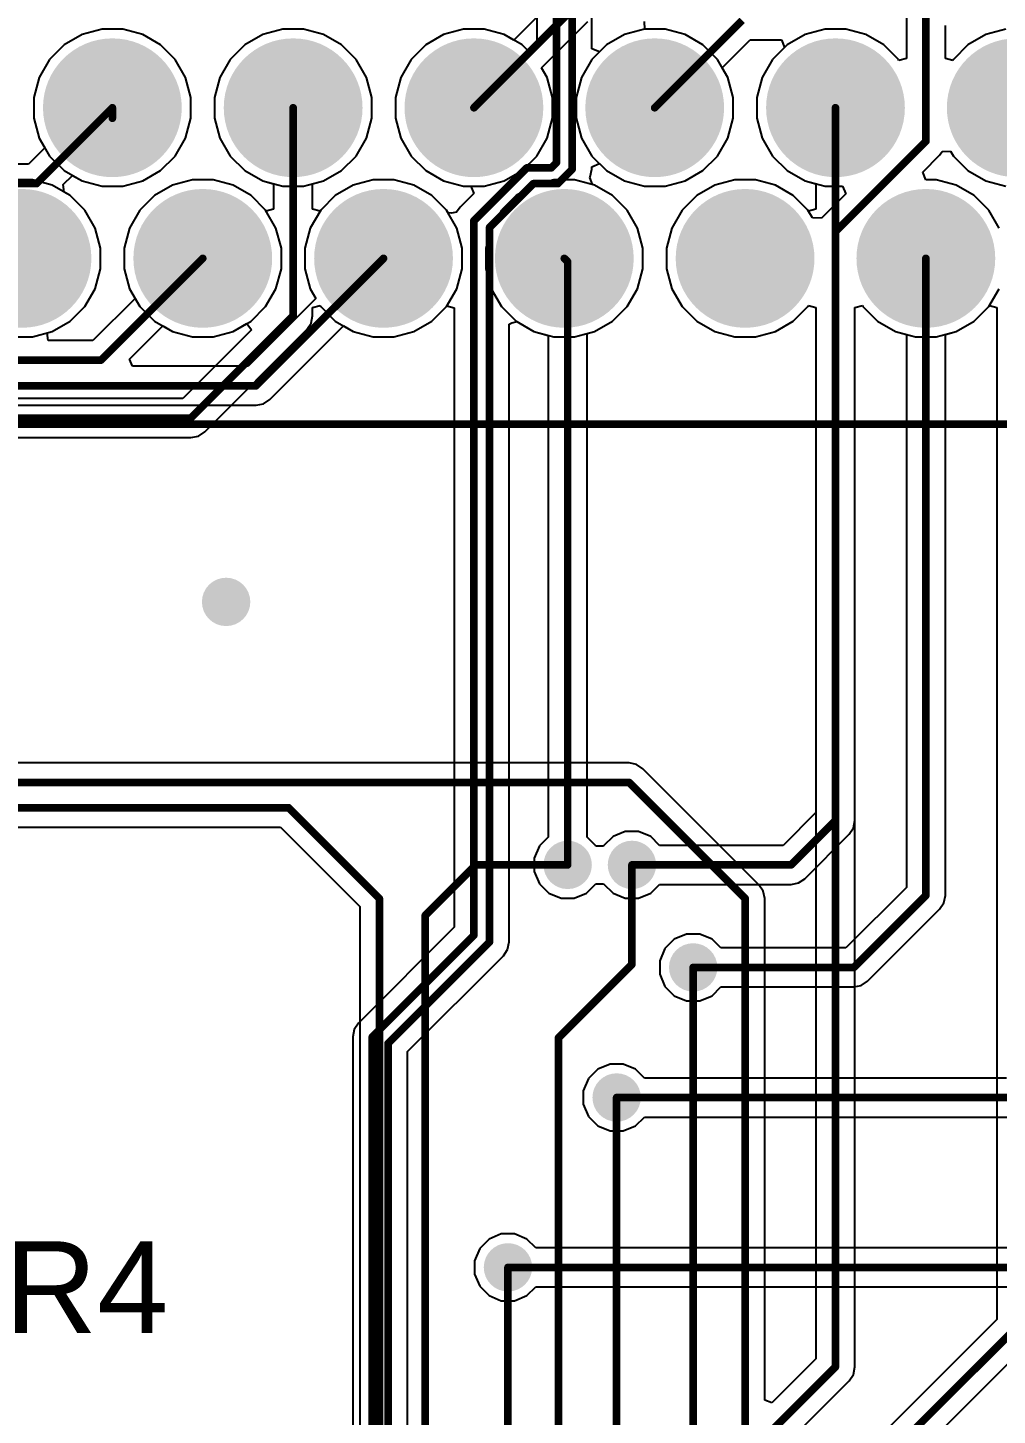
# Model space of a CAD drawing. Header units: millimetres. Extents: x -0.36 to 5.33, y -0.63 to 3.45.
# Drawn here: x 3.903 to 4.537, y 1.965 to 2.871 of the extents above; entities that cross this region are included whole.
import ezdxf

# ---------------------------------------------------------------- set-up
doc = ezdxf.new("R2010")
doc.units = ezdxf.units.MM
doc.header["$MEASUREMENT"] = 0
for name, color, linetype in [('BottomLayer', 5, 'Continuous'), ('BottomSolder', 6, 'Continuous'), ('MultiLayer', 9, 'Continuous'), ('PadHoleLayer', 156, 'Continuous'), ('TopLayer', 1, 'Continuous'), ('TopOverlay', 2, 'Continuous'), ('TopSolder', 216, 'Continuous'), ('ViaHoleLayer', 16, 'Continuous')]:
    doc.layers.add(name, color=color, linetype=linetype)
doc.styles.add('Arial', font='', dxfattribs={"height": 0.2})
doc.styles.get('Arial').set_extended_font_data('Arial')

# ---------------------------------------------------------------- blocks, each defined once
blk = doc.blocks.new('6437288_2_5')
at = {"layer": 'BottomLayer'}
h = blk.add_hatch(color=5, dxfattribs=at)
edge = h.paths.add_edge_path()
edge.add_arc((-0.23622, 0.28543), 0.04134, 0, 360)
h = blk.add_hatch(color=5, dxfattribs=at)
edge = h.paths.add_edge_path()
edge.add_arc((-0.11811, 0.28543), 0.04134, 0, 360)
h = blk.add_hatch(color=5, dxfattribs=at)
edge = h.paths.add_edge_path()
edge.add_arc((0, 0.28543), 0.04134, 0, 360)
h = blk.add_hatch(color=5, dxfattribs=at)
edge = h.paths.add_edge_path()
edge.add_arc((0.11811, 0.28543), 0.04134, 0, 360)
h = blk.add_hatch(color=5, dxfattribs=at)
edge = h.paths.add_edge_path()
edge.add_arc((0.23622, 0.28543), 0.04134, 0, 360)
h = blk.add_hatch(color=5, dxfattribs=at)
edge = h.paths.add_edge_path()
edge.add_arc((0.35433, 0.28543), 0.04134, 0, 360)
h = blk.add_hatch(color=5, dxfattribs=at)
edge = h.paths.add_edge_path()
edge.add_arc((-0.29528, 0.18701), 0.04134, 0, 360)
h = blk.add_hatch(color=5, dxfattribs=at)
edge = h.paths.add_edge_path()
edge.add_arc((-0.17717, 0.18701), 0.04134, 0, 360)
h = blk.add_hatch(color=5, dxfattribs=at)
edge = h.paths.add_edge_path()
edge.add_arc((-0.05906, 0.18701), 0.04134, 0, 360)
h = blk.add_hatch(color=5, dxfattribs=at)
edge = h.paths.add_edge_path()
edge.add_arc((0.05906, 0.18701), 0.04134, 0, 360)
h = blk.add_hatch(color=5, dxfattribs=at)
edge = h.paths.add_edge_path()
edge.add_arc((0.17717, 0.18701), 0.04134, 0, 360)
h = blk.add_hatch(color=5, dxfattribs=at)
edge = h.paths.add_edge_path()
edge.add_arc((0.29528, 0.18701), 0.04134, 0, 360)
at = {"layer": 'BottomSolder'}
h = blk.add_hatch(color=6, dxfattribs=at)
edge = h.paths.add_edge_path()
edge.add_arc((-0.23622, 0.28543), 0.04534, 0, 360)
h = blk.add_hatch(color=6, dxfattribs=at)
edge = h.paths.add_edge_path()
edge.add_arc((-0.11811, 0.28543), 0.04534, 0, 360)
h = blk.add_hatch(color=6, dxfattribs=at)
edge = h.paths.add_edge_path()
edge.add_arc((0, 0.28543), 0.04534, 0, 360)
h = blk.add_hatch(color=6, dxfattribs=at)
edge = h.paths.add_edge_path()
edge.add_arc((0.11811, 0.28543), 0.04534, 0, 360)
h = blk.add_hatch(color=6, dxfattribs=at)
edge = h.paths.add_edge_path()
edge.add_arc((0.23622, 0.28543), 0.04534, 0, 360)
h = blk.add_hatch(color=6, dxfattribs=at)
edge = h.paths.add_edge_path()
edge.add_arc((0.35433, 0.28543), 0.04534, 0, 360)
h = blk.add_hatch(color=6, dxfattribs=at)
edge = h.paths.add_edge_path()
edge.add_arc((-0.29528, 0.18701), 0.04534, 0, 360)
h = blk.add_hatch(color=6, dxfattribs=at)
edge = h.paths.add_edge_path()
edge.add_arc((-0.17717, 0.18701), 0.04534, 0, 360)
h = blk.add_hatch(color=6, dxfattribs=at)
edge = h.paths.add_edge_path()
edge.add_arc((-0.05906, 0.18701), 0.04534, 0, 360)
h = blk.add_hatch(color=6, dxfattribs=at)
edge = h.paths.add_edge_path()
edge.add_arc((0.05906, 0.18701), 0.04534, 0, 360)
h = blk.add_hatch(color=6, dxfattribs=at)
edge = h.paths.add_edge_path()
edge.add_arc((0.17717, 0.18701), 0.04534, 0, 360)
h = blk.add_hatch(color=6, dxfattribs=at)
edge = h.paths.add_edge_path()
edge.add_arc((0.29528, 0.18701), 0.04534, 0, 360)
at = {"layer": 'MultiLayer'}
h = blk.add_hatch(color=9, dxfattribs=at)
edge = h.paths.add_edge_path()
edge.add_arc((-0.23622, 0.28543), 0.04134, 0, 360)
h = blk.add_hatch(color=9, dxfattribs=at)
edge = h.paths.add_edge_path()
edge.add_arc((-0.11811, 0.28543), 0.04134, 0, 360)
h = blk.add_hatch(color=9, dxfattribs=at)
edge = h.paths.add_edge_path()
edge.add_arc((0, 0.28543), 0.04134, 0, 360)
h = blk.add_hatch(color=9, dxfattribs=at)
edge = h.paths.add_edge_path()
edge.add_arc((0.11811, 0.28543), 0.04134, 0, 360)
h = blk.add_hatch(color=9, dxfattribs=at)
edge = h.paths.add_edge_path()
edge.add_arc((0.23622, 0.28543), 0.04134, 0, 360)
h = blk.add_hatch(color=9, dxfattribs=at)
edge = h.paths.add_edge_path()
edge.add_arc((0.35433, 0.28543), 0.04134, 0, 360)
h = blk.add_hatch(color=9, dxfattribs=at)
edge = h.paths.add_edge_path()
edge.add_arc((-0.29528, 0.18701), 0.04134, 0, 360)
h = blk.add_hatch(color=9, dxfattribs=at)
edge = h.paths.add_edge_path()
edge.add_arc((-0.17717, 0.18701), 0.04134, 0, 360)
h = blk.add_hatch(color=9, dxfattribs=at)
edge = h.paths.add_edge_path()
edge.add_arc((-0.05906, 0.18701), 0.04134, 0, 360)
h = blk.add_hatch(color=9, dxfattribs=at)
edge = h.paths.add_edge_path()
edge.add_arc((0.05906, 0.18701), 0.04134, 0, 360)
h = blk.add_hatch(color=9, dxfattribs=at)
edge = h.paths.add_edge_path()
edge.add_arc((0.17717, 0.18701), 0.04134, 0, 360)
h = blk.add_hatch(color=9, dxfattribs=at)
edge = h.paths.add_edge_path()
edge.add_arc((0.29528, 0.18701), 0.04134, 0, 360)
at = {"layer": 'PadHoleLayer'}
h = blk.add_hatch(color=156, dxfattribs=at)
edge = h.paths.add_edge_path()
edge.add_arc((-0.23622, 0.28543), 0.02559, 0, 360)
h = blk.add_hatch(color=156, dxfattribs=at)
edge = h.paths.add_edge_path()
edge.add_arc((-0.11811, 0.28543), 0.02559, 0, 360)
h = blk.add_hatch(color=156, dxfattribs=at)
edge = h.paths.add_edge_path()
edge.add_arc((0, 0.28543), 0.02559, 0, 360)
h = blk.add_hatch(color=156, dxfattribs=at)
edge = h.paths.add_edge_path()
edge.add_arc((0.11811, 0.28543), 0.02559, 0, 360)
h = blk.add_hatch(color=156, dxfattribs=at)
edge = h.paths.add_edge_path()
edge.add_arc((0.23622, 0.28543), 0.02559, 0, 360)
h = blk.add_hatch(color=156, dxfattribs=at)
edge = h.paths.add_edge_path()
edge.add_arc((0.35433, 0.28543), 0.02559, 0, 360)
h = blk.add_hatch(color=156, dxfattribs=at)
edge = h.paths.add_edge_path()
edge.add_arc((-0.29528, 0.18701), 0.02559, 0, 360)
h = blk.add_hatch(color=156, dxfattribs=at)
edge = h.paths.add_edge_path()
edge.add_arc((-0.17717, 0.18701), 0.02559, 0, 360)
h = blk.add_hatch(color=156, dxfattribs=at)
edge = h.paths.add_edge_path()
edge.add_arc((-0.05906, 0.18701), 0.02559, 0, 360)
h = blk.add_hatch(color=156, dxfattribs=at)
edge = h.paths.add_edge_path()
edge.add_arc((0.05906, 0.18701), 0.02559, 0, 360)
h = blk.add_hatch(color=156, dxfattribs=at)
edge = h.paths.add_edge_path()
edge.add_arc((0.17717, 0.18701), 0.02559, 0, 360)
h = blk.add_hatch(color=156, dxfattribs=at)
edge = h.paths.add_edge_path()
edge.add_arc((0.29528, 0.18701), 0.02559, 0, 360)
at = {"layer": 'TopLayer'}
h = blk.add_hatch(color=1, dxfattribs=at)
edge = h.paths.add_edge_path()
edge.add_arc((-0.23622, 0.28543), 0.04134, 0, 360)
h = blk.add_hatch(color=1, dxfattribs=at)
edge = h.paths.add_edge_path()
edge.add_arc((-0.11811, 0.28543), 0.04134, 0, 360)
h = blk.add_hatch(color=1, dxfattribs=at)
edge = h.paths.add_edge_path()
edge.add_arc((0, 0.28543), 0.04134, 0, 360)
h = blk.add_hatch(color=1, dxfattribs=at)
edge = h.paths.add_edge_path()
edge.add_arc((0.11811, 0.28543), 0.04134, 0, 360)
h = blk.add_hatch(color=1, dxfattribs=at)
edge = h.paths.add_edge_path()
edge.add_arc((0.23622, 0.28543), 0.04134, 0, 360)
h = blk.add_hatch(color=1, dxfattribs=at)
edge = h.paths.add_edge_path()
edge.add_arc((0.35433, 0.28543), 0.04134, 0, 360)
h = blk.add_hatch(color=1, dxfattribs=at)
edge = h.paths.add_edge_path()
edge.add_arc((-0.29528, 0.18701), 0.04134, 0, 360)
h = blk.add_hatch(color=1, dxfattribs=at)
edge = h.paths.add_edge_path()
edge.add_arc((-0.17717, 0.18701), 0.04134, 0, 360)
h = blk.add_hatch(color=1, dxfattribs=at)
edge = h.paths.add_edge_path()
edge.add_arc((-0.05906, 0.18701), 0.04134, 0, 360)
h = blk.add_hatch(color=1, dxfattribs=at)
edge = h.paths.add_edge_path()
edge.add_arc((0.05906, 0.18701), 0.04134, 0, 360)
h = blk.add_hatch(color=1, dxfattribs=at)
edge = h.paths.add_edge_path()
edge.add_arc((0.17717, 0.18701), 0.04134, 0, 360)
h = blk.add_hatch(color=1, dxfattribs=at)
edge = h.paths.add_edge_path()
edge.add_arc((0.29528, 0.18701), 0.04134, 0, 360)
at = {"layer": 'TopSolder'}
h = blk.add_hatch(color=216, dxfattribs=at)
edge = h.paths.add_edge_path()
edge.add_arc((-0.23622, 0.28543), 0.04534, 0, 360)
h = blk.add_hatch(color=216, dxfattribs=at)
edge = h.paths.add_edge_path()
edge.add_arc((-0.11811, 0.28543), 0.04534, 0, 360)
h = blk.add_hatch(color=216, dxfattribs=at)
edge = h.paths.add_edge_path()
edge.add_arc((0, 0.28543), 0.04534, 0, 360)
h = blk.add_hatch(color=216, dxfattribs=at)
edge = h.paths.add_edge_path()
edge.add_arc((0.11811, 0.28543), 0.04534, 0, 360)
h = blk.add_hatch(color=216, dxfattribs=at)
edge = h.paths.add_edge_path()
edge.add_arc((0.23622, 0.28543), 0.04534, 0, 360)
h = blk.add_hatch(color=216, dxfattribs=at)
edge = h.paths.add_edge_path()
edge.add_arc((0.35433, 0.28543), 0.04534, 0, 360)
h = blk.add_hatch(color=216, dxfattribs=at)
edge = h.paths.add_edge_path()
edge.add_arc((-0.29528, 0.18701), 0.04534, 0, 360)
h = blk.add_hatch(color=216, dxfattribs=at)
edge = h.paths.add_edge_path()
edge.add_arc((-0.17717, 0.18701), 0.04534, 0, 360)
h = blk.add_hatch(color=216, dxfattribs=at)
edge = h.paths.add_edge_path()
edge.add_arc((-0.05906, 0.18701), 0.04534, 0, 360)
h = blk.add_hatch(color=216, dxfattribs=at)
edge = h.paths.add_edge_path()
edge.add_arc((0.05906, 0.18701), 0.04534, 0, 360)
h = blk.add_hatch(color=216, dxfattribs=at)
edge = h.paths.add_edge_path()
edge.add_arc((0.17717, 0.18701), 0.04534, 0, 360)
h = blk.add_hatch(color=216, dxfattribs=at)
edge = h.paths.add_edge_path()
edge.add_arc((0.29528, 0.18701), 0.04534, 0, 360)
at = {"layer": 'TopOverlay', "const_width": 0.005}
blk.add_lwpolyline([(0.75787, 0.3937), (-0.75787, 0.3937)], dxfattribs=at)

msp = doc.modelspace()

# ---------------------------------------------------------------- hatches: boundary and pattern name
at = {"layer": 'BottomLayer'}
h = msp.add_hatch(color=5, dxfattribs=at)
edge = h.paths.add_edge_path()
edge.add_arc((4.033, 2.496), 0.01181, 0, 360)
h = msp.add_hatch(color=5, dxfattribs=at)
edge = h.paths.add_edge_path()
edge.add_arc((4.25616, 2.32415), 0.01181, 0, 360)
h = msp.add_hatch(color=5, dxfattribs=at)
edge = h.paths.add_edge_path()
edge.add_arc((4.29816, 2.32415), 0.01181, 0, 360)
h = msp.add_hatch(color=5, dxfattribs=at)
edge = h.paths.add_edge_path()
edge.add_arc((4.33816, 2.25715), 0.01181, 0, 360)
h = msp.add_hatch(color=5, dxfattribs=at)
edge = h.paths.add_edge_path()
edge.add_arc((4.28816, 2.17215), 0.01181, 0, 360)
h = msp.add_hatch(color=5, dxfattribs=at)
edge = h.paths.add_edge_path()
edge.add_arc((4.21716, 2.06115), 0.01181, 0, 360)
at = {"layer": 'BottomSolder'}
h = msp.add_hatch(color=6, dxfattribs=at)
edge = h.paths.add_edge_path()
edge.add_arc((4.033, 2.496), 0.01581, 0, 360)
h = msp.add_hatch(color=6, dxfattribs=at)
edge = h.paths.add_edge_path()
edge.add_arc((4.25616, 2.32415), 0.01581, 0, 360)
h = msp.add_hatch(color=6, dxfattribs=at)
edge = h.paths.add_edge_path()
edge.add_arc((4.29816, 2.32415), 0.01581, 0, 360)
h = msp.add_hatch(color=6, dxfattribs=at)
edge = h.paths.add_edge_path()
edge.add_arc((4.33816, 2.25715), 0.01581, 0, 360)
h = msp.add_hatch(color=6, dxfattribs=at)
edge = h.paths.add_edge_path()
edge.add_arc((4.28816, 2.17215), 0.01581, 0, 360)
h = msp.add_hatch(color=6, dxfattribs=at)
edge = h.paths.add_edge_path()
edge.add_arc((4.21716, 2.06115), 0.01581, 0, 360)
at = {"layer": 'TopLayer'}
h = msp.add_hatch(color=1, dxfattribs=at)
edge = h.paths.add_edge_path()
edge.add_arc((4.033, 2.496), 0.01181, 0, 360)
h = msp.add_hatch(color=1, dxfattribs=at)
edge = h.paths.add_edge_path()
edge.add_arc((4.25616, 2.32415), 0.01181, 0, 360)
h = msp.add_hatch(color=1, dxfattribs=at)
edge = h.paths.add_edge_path()
edge.add_arc((4.29816, 2.32415), 0.01181, 0, 360)
h = msp.add_hatch(color=1, dxfattribs=at)
edge = h.paths.add_edge_path()
edge.add_arc((4.33816, 2.25715), 0.01181, 0, 360)
h = msp.add_hatch(color=1, dxfattribs=at)
edge = h.paths.add_edge_path()
edge.add_arc((4.28816, 2.17215), 0.01181, 0, 360)
h = msp.add_hatch(color=1, dxfattribs=at)
edge = h.paths.add_edge_path()
edge.add_arc((4.21716, 2.06115), 0.01181, 0, 360)
at = {"layer": 'TopSolder'}
h = msp.add_hatch(color=216, dxfattribs=at)
edge = h.paths.add_edge_path()
edge.add_arc((4.033, 2.496), 0.01581, 0, 360)
h = msp.add_hatch(color=216, dxfattribs=at)
edge = h.paths.add_edge_path()
edge.add_arc((4.25616, 2.32415), 0.01581, 0, 360)
h = msp.add_hatch(color=216, dxfattribs=at)
edge = h.paths.add_edge_path()
edge.add_arc((4.29816, 2.32415), 0.01581, 0, 360)
h = msp.add_hatch(color=216, dxfattribs=at)
edge = h.paths.add_edge_path()
edge.add_arc((4.33816, 2.25715), 0.01581, 0, 360)
h = msp.add_hatch(color=216, dxfattribs=at)
edge = h.paths.add_edge_path()
edge.add_arc((4.28816, 2.17215), 0.01581, 0, 360)
h = msp.add_hatch(color=216, dxfattribs=at)
edge = h.paths.add_edge_path()
edge.add_arc((4.21716, 2.06115), 0.01581, 0, 360)
at = {"layer": 'ViaHoleLayer'}
h = msp.add_hatch(color=16, dxfattribs=at)
edge = h.paths.add_edge_path()
edge.add_arc((4.033, 2.496), 0.00591, 0, 360)
h = msp.add_hatch(color=16, dxfattribs=at)
edge = h.paths.add_edge_path()
edge.add_arc((4.25616, 2.32415), 0.00591, 0, 360)
h = msp.add_hatch(color=16, dxfattribs=at)
edge = h.paths.add_edge_path()
edge.add_arc((4.29816, 2.32415), 0.00591, 0, 360)
h = msp.add_hatch(color=16, dxfattribs=at)
edge = h.paths.add_edge_path()
edge.add_arc((4.33816, 2.25715), 0.00591, 0, 360)
h = msp.add_hatch(color=16, dxfattribs=at)
edge = h.paths.add_edge_path()
edge.add_arc((4.28816, 2.17215), 0.00591, 0, 360)
h = msp.add_hatch(color=16, dxfattribs=at)
edge = h.paths.add_edge_path()
edge.add_arc((4.21716, 2.06115), 0.00591, 0, 360)

# ---------------------------------------------------------------- linework, layer by layer
at = {"layer": 'BottomLayer'}
for p, q in [((4.23607, 2.89849), (4.23607, 2.85741)), ((4.27186, 2.85741), (4.27186, 2.89849)), ((4.47744, 2.87795), (4.47744, 2.85102)), ((3.93888, 2.86674), (3.92717, 2.85998)), ((3.95193, 2.87024), (3.93888, 2.86674)), ((3.96545, 2.87024), (3.95193, 2.87024)), ((3.97851, 2.86674), (3.96545, 2.87024)), ((3.99022, 2.85998), (3.97851, 2.86674)), ((4.05699, 2.86674), (4.04528, 2.85998)), ((4.07004, 2.87024), (4.05699, 2.86674)), ((4.08356, 2.87024), (4.07004, 2.87024)), ((4.09662, 2.86674), (4.08356, 2.87024)), ((4.10833, 2.85998), (4.09662, 2.86674)), ((4.1751, 2.86674), (4.16339, 2.85998)), ((4.18815, 2.87024), (4.1751, 2.86674)), ((4.20167, 2.87024), (4.18815, 2.87024)), ((4.21473, 2.86674), (4.20167, 2.87024)), ((4.22644, 2.85998), (4.21473, 2.86674)), ((4.29321, 2.86674), (4.2815, 2.85998)), ((4.30626, 2.87024), (4.29321, 2.86674)), ((4.31978, 2.87024), (4.30626, 2.87024)), ((4.33284, 2.86674), (4.31978, 2.87024)), ((4.34455, 2.85998), (4.33284, 2.86674)), ((4.41132, 2.86674), (4.39961, 2.85998)), ((4.42437, 2.87024), (4.41132, 2.86674)), ((4.43789, 2.87024), (4.42437, 2.87024)), ((4.45095, 2.86674), (4.43789, 2.87024)), ((4.46266, 2.85998), (4.45095, 2.86674)), ((4.50293, 2.85102), (4.50293, 2.87267)), ((4.52943, 2.86674), (4.51772, 2.85998)), ((4.54249, 2.87024), (4.52943, 2.86674)), ((3.92717, 2.85998), (3.91761, 2.85042)), ((3.99977, 2.85042), (3.99022, 2.85998)), ((4.04528, 2.85998), (4.03572, 2.85042)), ((4.11788, 2.85042), (4.10833, 2.85998)), ((4.16339, 2.85998), (4.15383, 2.85042)), ((4.23107, 2.85534), (4.22644, 2.85998)), ((4.23607, 2.85741), (4.23107, 2.85534)), ((4.27686, 2.85534), (4.27186, 2.85741)), ((4.2815, 2.85998), (4.27686, 2.85534)), ((4.3541, 2.85042), (4.34455, 2.85998)), ((4.39961, 2.85998), (4.39005, 2.85042)), ((4.47221, 2.85042), (4.46266, 2.85998)), ((4.51772, 2.85998), (4.50816, 2.85042)), ((3.91761, 2.85042), (3.91085, 2.83871)), ((4.00653, 2.83871), (3.99977, 2.85042)), ((4.03572, 2.85042), (4.02896, 2.83871)), ((4.12464, 2.83871), (4.11788, 2.85042)), ((4.15383, 2.85042), (4.14707, 2.83871)), ((4.36086, 2.83871), (4.3541, 2.85042)), ((4.39005, 2.85042), (4.38329, 2.83871)), ((4.47261, 2.84973), (4.47221, 2.85042)), ((4.47744, 2.85102), (4.47261, 2.84973)), ((4.50776, 2.84973), (4.50293, 2.85102)), ((4.50816, 2.85042), (4.50776, 2.84973)), ((3.91085, 2.83871), (3.90735, 2.82566)), ((4.01003, 2.82566), (4.00653, 2.83871)), ((4.02896, 2.83871), (4.02546, 2.82566)), ((4.12814, 2.82566), (4.12464, 2.83871)), ((4.14707, 2.83871), (4.14357, 2.82566)), ((4.36436, 2.82566), (4.36086, 2.83871)), ((4.38329, 2.83871), (4.3798, 2.82566)), ((3.90735, 2.82566), (3.90735, 2.81214)), ((4.01003, 2.81214), (4.01003, 2.82566)), ((4.02546, 2.82566), (4.02546, 2.81214)), ((4.12814, 2.81214), (4.12814, 2.82566)), ((4.14357, 2.82566), (4.14357, 2.81214)), ((4.36436, 2.81214), (4.36436, 2.82566)), ((4.3798, 2.82566), (4.3798, 2.81214)), ((3.90735, 2.81214), (3.91085, 2.79908)), ((4.00653, 2.79908), (4.01003, 2.81214)), ((4.02546, 2.81214), (4.02896, 2.79908)), ((4.12464, 2.79908), (4.12814, 2.81214)), ((4.14357, 2.81214), (4.14707, 2.79908)), ((4.36086, 2.79908), (4.36436, 2.81214)), ((4.3798, 2.81214), (4.38329, 2.79908)), ((3.91085, 2.79908), (3.91761, 2.78737)), ((3.99977, 2.78737), (4.00653, 2.79908)), ((4.02896, 2.79908), (4.03572, 2.78737)), ((4.11788, 2.78737), (4.12464, 2.79908)), ((4.14707, 2.79908), (4.15383, 2.78737)), ((4.3541, 2.78737), (4.36086, 2.79908)), ((4.38329, 2.79908), (4.39005, 2.78737)), ((3.91761, 2.78737), (3.92717, 2.77782)), ((3.99022, 2.77782), (3.99977, 2.78737)), ((4.03572, 2.78737), (4.04528, 2.77782)), ((4.10833, 2.77782), (4.11788, 2.78737)), ((4.15383, 2.78737), (4.16339, 2.77782)), ((4.34455, 2.77782), (4.3541, 2.78737)), ((4.39005, 2.78737), (4.39961, 2.77782)), ((4.48811, 2.77681), (4.4992, 2.7879)), ((4.4992, 2.7879), (4.50075, 2.79022)), ((4.50075, 2.79022), (4.50637, 2.79049)), ((4.50637, 2.79049), (4.50816, 2.78737)), ((4.50816, 2.78737), (4.51772, 2.77782)), ((3.92717, 2.77782), (3.93888, 2.77106)), ((3.97851, 2.77106), (3.99022, 2.77782)), ((4.04528, 2.77782), (4.05699, 2.77106)), ((4.09662, 2.77106), (4.10833, 2.77782)), ((4.16339, 2.77782), (4.1751, 2.77106)), ((4.27089, 2.77386), (4.27186, 2.77873)), ((4.27186, 2.78038), (4.27686, 2.78245)), ((4.27186, 2.77873), (4.27186, 2.78038)), ((4.27686, 2.78245), (4.2815, 2.77782)), ((4.2815, 2.77782), (4.29321, 2.77106)), ((4.33284, 2.77106), (4.34455, 2.77782)), ((4.39961, 2.77782), (4.41132, 2.77106)), ((4.49018, 2.77181), (4.48811, 2.77681)), ((4.51772, 2.77782), (4.52943, 2.77106)), ((3.9064, 2.77181), (3.89288, 2.77181)), ((3.91945, 2.76831), (3.9064, 2.77181)), ((3.93116, 2.76155), (3.91945, 2.76831)), ((3.93888, 2.77106), (3.95193, 2.76756)), ((3.95193, 2.76756), (3.96545, 2.76756)), ((3.96545, 2.76756), (3.97851, 2.77106)), ((3.99793, 2.76831), (3.98623, 2.76155)), ((4.01099, 2.77181), (3.99793, 2.76831)), ((4.02451, 2.77181), (4.01099, 2.77181)), ((4.03756, 2.76831), (4.02451, 2.77181)), ((4.04927, 2.76155), (4.03756, 2.76831)), ((4.05699, 2.77106), (4.07004, 2.76756)), ((4.07004, 2.76756), (4.08356, 2.76756)), ((4.08356, 2.76756), (4.09662, 2.77106)), ((4.11604, 2.76831), (4.10434, 2.76155)), ((4.1291, 2.77181), (4.11604, 2.76831)), ((4.14262, 2.77181), (4.1291, 2.77181)), ((4.15567, 2.76831), (4.14262, 2.77181)), ((4.16738, 2.76155), (4.15567, 2.76831)), ((4.1751, 2.77106), (4.18815, 2.76756)), ((4.18815, 2.76756), (4.19286, 2.76756)), ((4.19286, 2.76756), (4.19478, 2.76294)), ((4.27057, 2.77338), (4.27089, 2.77386)), ((4.27234, 2.7687), (4.27057, 2.77338)), ((4.27378, 2.76831), (4.27234, 2.7687)), ((4.28549, 2.76155), (4.27378, 2.76831)), ((4.29321, 2.77106), (4.30626, 2.76756)), ((4.30626, 2.76756), (4.31978, 2.76756)), ((4.31978, 2.76756), (4.33284, 2.77106)), ((4.35226, 2.76831), (4.34056, 2.76155)), ((4.36532, 2.77181), (4.35226, 2.76831)), ((4.37884, 2.77181), (4.36532, 2.77181)), ((4.39189, 2.76831), (4.37884, 2.77181)), ((4.4036, 2.76155), (4.39189, 2.76831)), ((4.41132, 2.77106), (4.42437, 2.76756)), ((4.42437, 2.76756), (4.43574, 2.76756)), ((4.43574, 2.76756), (4.43781, 2.76256)), ((4.49695, 2.77181), (4.49018, 2.77181)), ((4.51, 2.76831), (4.49695, 2.77181)), ((4.52171, 2.76155), (4.51, 2.76831)), ((4.52943, 2.77106), (4.54249, 2.76756)), ((3.94072, 2.75199), (3.93116, 2.76155)), ((3.98623, 2.76155), (3.97667, 2.75199)), ((4.05883, 2.75199), (4.04927, 2.76155)), ((4.10434, 2.76155), (4.09478, 2.75199)), ((4.17694, 2.75199), (4.16738, 2.76155)), ((4.19478, 2.76294), (4.18582, 2.75398)), ((4.29505, 2.75199), (4.28549, 2.76155)), ((4.34056, 2.76155), (4.331, 2.75199)), ((4.41316, 2.75199), (4.4036, 2.76155)), ((4.43781, 2.76256), (4.42212, 2.74687)), ((4.53127, 2.75199), (4.52171, 2.76155)), ((3.94748, 2.74029), (3.94072, 2.75199)), ((3.97667, 2.75199), (3.96991, 2.74029)), ((4.06559, 2.74029), (4.05883, 2.75199)), ((4.09478, 2.75199), (4.08802, 2.74029)), ((4.17801, 2.75013), (4.17694, 2.75199)), ((4.18036, 2.75), (4.17801, 2.75013)), ((4.18354, 2.75057), (4.18036, 2.75)), ((4.18582, 2.75398), (4.18354, 2.75057)), ((4.30181, 2.74029), (4.29505, 2.75199)), ((4.331, 2.75199), (4.32424, 2.74029)), ((4.41611, 2.74688), (4.41316, 2.75199)), ((4.53803, 2.74029), (4.53127, 2.75199)), ((3.95098, 2.72723), (3.94748, 2.74029)), ((3.96991, 2.74029), (3.96641, 2.72723)), ((4.06909, 2.72723), (4.06559, 2.74029)), ((4.08802, 2.74029), (4.08452, 2.72723)), ((4.30531, 2.72723), (4.30181, 2.74029)), ((4.32424, 2.74029), (4.32074, 2.72723)), ((4.422, 2.74669), (4.41611, 2.74688)), ((4.42212, 2.74687), (4.422, 2.74669)), ((3.95098, 2.71371), (3.95098, 2.72723)), ((3.96641, 2.72723), (3.96641, 2.71371)), ((4.06909, 2.71371), (4.06909, 2.72723)), ((4.08452, 2.72723), (4.08452, 2.71371)), ((4.30531, 2.71371), (4.30531, 2.72723)), ((4.32074, 2.72723), (4.32074, 2.71371)), ((3.94748, 2.70066), (3.95098, 2.71371)), ((3.96641, 2.71371), (3.96991, 2.70066)), ((4.06559, 2.70066), (4.06909, 2.71371)), ((4.08452, 2.71371), (4.08802, 2.70066)), ((4.30181, 2.70066), (4.30531, 2.71371)), ((4.32074, 2.71371), (4.32424, 2.70066)), ((3.94072, 2.68895), (3.94748, 2.70066)), ((3.97357, 2.69432), (3.946, 2.66674)), ((3.96991, 2.70066), (3.97357, 2.69432)), ((4.09168, 2.69432), (4.04736, 2.65)), ((4.05883, 2.68895), (4.06559, 2.70066)), ((4.08802, 2.70066), (4.09168, 2.69432)), ((4.29505, 2.68895), (4.30181, 2.70066)), ((4.32424, 2.70066), (4.331, 2.68895)), ((4.53127, 2.68895), (4.53803, 2.70066)), ((3.93116, 2.67939), (3.94072, 2.68895)), ((4.04927, 2.67939), (4.05883, 2.68895)), ((4.16738, 2.67939), (4.17694, 2.68895)), ((4.17694, 2.68895), (4.17726, 2.6895)), ((4.17726, 2.6895), (4.18208, 2.6882)), ((4.18208, 2.6882), (4.18208, 2.28338)), ((4.28549, 2.67939), (4.29505, 2.68895)), ((4.331, 2.68895), (4.34056, 2.67939)), ((4.4036, 2.67939), (4.41316, 2.68895)), ((4.41316, 2.68895), (4.41356, 2.68964)), ((4.41356, 2.68964), (4.41839, 2.68835)), ((4.41839, 2.68835), (4.41839, 2.35841)), ((4.44388, 2.68835), (4.44871, 2.68964)), ((4.44388, 2.35313), (4.44388, 2.68835)), ((4.44871, 2.68964), (4.44911, 2.68895)), ((4.44911, 2.68895), (4.45867, 2.67939)), ((4.52171, 2.67939), (4.53127, 2.68895)), ((3.91945, 2.67263), (3.93116, 2.67939)), ((3.96992, 2.65462), (3.99159, 2.67629)), ((3.99159, 2.67629), (3.99793, 2.67263)), ((4.03756, 2.67263), (4.04927, 2.67939)), ((4.06165, 2.62824), (4.1097, 2.67629)), ((4.1097, 2.67629), (4.11604, 2.67263)), ((4.15567, 2.67263), (4.16738, 2.67939)), ((4.21787, 2.6775), (4.21978, 2.67829)), ((4.21787, 2.27383), (4.21787, 2.6775)), ((4.21978, 2.67829), (4.22287, 2.67914)), ((4.22287, 2.67914), (4.23415, 2.67263)), ((4.27378, 2.67263), (4.28549, 2.67939)), ((4.34056, 2.67939), (4.35226, 2.67263)), ((4.39189, 2.67263), (4.4036, 2.67939)), ((4.45867, 2.67939), (4.47037, 2.67263)), ((4.51, 2.67263), (4.52171, 2.67939)), ((3.91614, 2.67174), (3.91945, 2.67263)), ((3.9168, 2.66674), (3.91614, 2.67174)), ((3.946, 2.66674), (3.9168, 2.66674)), ((3.99793, 2.67263), (4.01099, 2.66913)), ((4.01099, 2.66913), (4.02451, 2.66913)), ((4.02451, 2.66913), (4.03756, 2.67263)), ((4.11604, 2.67263), (4.1291, 2.66913)), ((4.1291, 2.66913), (4.14262, 2.66913)), ((4.14262, 2.66913), (4.15567, 2.67263)), ((4.23415, 2.67263), (4.24341, 2.67015)), ((4.24341, 2.67015), (4.24341, 2.34225)), ((4.2689, 2.67132), (4.27378, 2.67263)), ((4.2689, 2.34225), (4.2689, 2.67132)), ((4.35226, 2.67263), (4.36532, 2.66913)), ((4.36532, 2.66913), (4.37884, 2.66913)), ((4.37884, 2.66913), (4.39189, 2.67263)), ((4.47037, 2.67263), (4.47744, 2.67074)), ((4.47744, 2.67074), (4.47744, 2.30947)), ((4.50293, 2.67074), (4.51, 2.67263)), ((4.50293, 2.30419), (4.50293, 2.67074)), ((3.97183, 2.65), (3.96992, 2.65462)), ((4.04736, 2.65), (3.97183, 2.65)), ((3.45175, 2.62451), (4.05264, 2.62451)), ((4.05264, 2.62451), (4.05752, 2.62548)), ((4.05752, 2.62548), (4.06165, 2.62824)), ((4.41839, 2.35841), (4.39687, 2.33689)), ((4.44291, 2.34826), (4.44388, 2.35313)), ((4.24341, 2.34225), (4.23767, 2.3365)), ((4.27465, 2.3365), (4.2689, 2.34225)), ((4.2858, 2.34264), (4.27967, 2.3365)), ((4.29382, 2.34596), (4.2858, 2.34264)), ((4.3025, 2.34596), (4.29382, 2.34596)), ((4.31051, 2.34264), (4.3025, 2.34596)), ((4.31626, 2.33689), (4.31051, 2.34264)), ((4.41116, 2.31514), (4.44015, 2.34412)), ((4.44015, 2.34412), (4.44291, 2.34826)), ((4.23767, 2.3365), (4.23435, 2.32849)), ((4.27466, 2.33648), (4.27465, 2.3365)), ((4.27966, 2.33648), (4.27466, 2.33648)), ((4.27967, 2.3365), (4.27966, 2.33648)), ((4.39687, 2.33689), (4.31626, 2.33689)), ((4.23435, 2.32849), (4.23435, 2.31981)), ((4.23435, 2.31981), (4.23767, 2.31179)), ((4.40215, 2.3114), (4.40703, 2.31237)), ((4.40703, 2.31237), (4.41116, 2.31514)), ((4.23767, 2.31179), (4.2438, 2.30566)), ((4.2438, 2.30566), (4.25182, 2.30234)), ((4.2605, 2.30234), (4.26851, 2.30566)), ((4.26851, 2.30566), (4.27465, 2.31179)), ((4.27465, 2.31179), (4.27466, 2.31182)), ((4.27466, 2.31182), (4.27966, 2.31182)), ((4.27966, 2.31182), (4.27967, 2.31179)), ((4.27967, 2.31179), (4.2858, 2.30566)), ((4.2858, 2.30566), (4.29382, 2.30234)), ((4.3025, 2.30234), (4.31051, 2.30566)), ((4.31051, 2.30566), (4.31626, 2.3114)), ((4.31626, 2.3114), (4.40215, 2.3114)), ((4.47744, 2.30947), (4.43787, 2.26989)), ((4.50196, 2.29931), (4.50293, 2.30419)), ((4.25182, 2.30234), (4.2605, 2.30234)), ((4.29382, 2.30234), (4.3025, 2.30234)), ((4.45216, 2.24814), (4.4992, 2.29518)), ((4.4992, 2.29518), (4.50196, 2.29931)), ((4.18208, 2.28338), (4.11948, 2.22077)), ((4.33382, 2.27896), (4.3258, 2.27564)), ((4.3425, 2.27896), (4.33382, 2.27896)), ((4.35051, 2.27564), (4.3425, 2.27896)), ((4.21414, 2.26482), (4.2169, 2.26895)), ((4.2169, 2.26895), (4.21787, 2.27383)), ((4.31967, 2.2695), (4.31635, 2.26149)), ((4.3258, 2.27564), (4.31967, 2.2695)), ((4.35626, 2.26989), (4.35051, 2.27564)), ((4.43787, 2.26989), (4.35626, 2.26989)), ((4.15154, 2.20221), (4.21414, 2.26482)), ((4.31635, 2.26149), (4.31635, 2.25281)), ((4.31635, 2.25281), (4.31967, 2.24479)), ((4.31967, 2.24479), (4.3258, 2.23866)), ((4.35051, 2.23866), (4.35626, 2.2444)), ((4.35626, 2.2444), (4.44315, 2.2444)), ((4.44315, 2.2444), (4.44803, 2.24537)), ((4.44803, 2.24537), (4.45216, 2.24814)), ((4.3258, 2.23866), (4.33382, 2.23534)), ((4.33382, 2.23534), (4.3425, 2.23534)), ((4.3425, 2.23534), (4.35051, 2.23866)), ((4.11672, 2.21664), (4.11575, 2.21176)), ((4.11948, 2.22077), (4.11672, 2.21664)), ((4.11575, 2.21176), (4.11575, 1.38212)), ((4.15154, 1.39747), (4.15154, 2.20221)), ((4.2758, 2.19064), (4.26967, 2.1845)), ((4.28382, 2.19396), (4.2758, 2.19064)), ((4.2925, 2.19396), (4.28382, 2.19396)), ((4.30051, 2.19064), (4.2925, 2.19396)), ((4.30626, 2.18489), (4.30051, 2.19064)), ((4.26967, 2.1845), (4.26635, 2.17649)), ((4.26635, 2.17649), (4.26635, 2.16781)), ((4.54287, 2.18489), (4.30626, 2.18489)), ((4.26635, 2.16781), (4.26967, 2.15979)), ((4.26967, 2.15979), (4.2758, 2.15366)), ((4.30051, 2.15366), (4.30626, 2.1594)), ((4.30626, 2.1594), (4.54815, 2.1594)), ((4.2758, 2.15366), (4.28382, 2.15034)), ((4.28382, 2.15034), (4.2925, 2.15034)), ((4.2925, 2.15034), (4.30051, 2.15366)), ((4.2048, 2.07964), (4.19867, 2.0735)), ((4.21282, 2.08296), (4.2048, 2.07964)), ((4.2215, 2.08296), (4.21282, 2.08296)), ((4.22951, 2.07964), (4.2215, 2.08296)), ((4.23526, 2.07389), (4.22951, 2.07964)), ((4.19867, 2.0735), (4.19535, 2.06549)), ((4.62287, 2.07389), (4.23526, 2.07389)), ((4.19535, 2.06549), (4.19535, 2.05681)), ((4.19535, 2.05681), (4.19867, 2.04879)), ((4.19867, 2.04879), (4.2048, 2.04266)), ((4.2048, 2.04266), (4.21282, 2.03934)), ((4.2215, 2.03934), (4.22951, 2.04266)), ((4.22951, 2.04266), (4.23526, 2.0484)), ((4.23526, 2.0484), (4.62815, 2.0484)), ((4.21282, 2.03934), (4.2215, 2.03934))]:
    msp.add_line(p, q, dxfattribs=at)
at = {"layer": 'BottomLayer', "const_width": 0.005}
for points in [[(4.24882, 2.783), (4.24882, 2.93408)], [(4.25912, 2.77873), (4.25912, 2.93408)], [(4.49019, 2.79692), (4.49019, 2.87795)], [(4.43113, 2.73786), (4.49019, 2.79692)], [(4.24543, 2.77961), (4.24882, 2.783)], [(4.19483, 2.74497), (4.22947, 2.77961)], [(4.22947, 2.77961), (4.24543, 2.77961)], [(4.2497, 2.76931), (4.25912, 2.77873)], [(4.20513, 2.7407), (4.23374, 2.76931)], [(4.23374, 2.76931), (4.2497, 2.76931)], [(4.19483, 2.2781), (4.19483, 2.74497)], [(4.20513, 2.27383), (4.20513, 2.7407)], [(4.43113, 2.35313), (4.43113, 2.73786)], [(3.95128, 2.654), (4.01775, 2.72047)], [(4.05264, 2.63725), (4.13586, 2.72047)], [(4.25397, 2.72047), (4.25616, 2.71828)], [(4.25616, 2.32415), (4.25616, 2.71828)], [(4.49019, 2.30419), (4.49019, 2.72047)], [(3.44914, 2.654), (3.95128, 2.654)], [(3.45175, 2.63725), (4.05264, 2.63725)], [(4.40215, 2.32415), (4.43113, 2.35313)], [(4.29816, 2.32415), (4.40215, 2.32415)], [(4.44315, 2.25715), (4.49019, 2.30419)], [(4.12849, 2.21176), (4.19483, 2.2781)], [(4.13879, 2.20749), (4.20513, 2.27383)], [(4.33816, 2.25715), (4.44315, 2.25715)], [(4.12849, 1.37684), (4.12849, 2.21176)], [(4.13879, 1.37257), (4.13879, 2.20749)], [(4.28816, 2.17215), (4.54815, 2.17215)], [(4.21716, 2.06115), (4.62815, 2.06115)]]:
    msp.add_lwpolyline(points, dxfattribs=at)
at = {"layer": 'BottomLayer', "const_width": 0.0025}
for points in [[(4.48894, 2.79692, 1), (4.49144, 2.79692, 1)], [(4.48894, 2.79692, 1), (4.49144, 2.79692, 1)], [(4.24757, 2.783, 1), (4.25007, 2.783, 1)], [(4.24757, 2.783, 1), (4.25007, 2.783, 1)], [(4.22822, 2.77961, 1), (4.23072, 2.77961, 1)], [(4.22822, 2.77961, 1), (4.23072, 2.77961, 1)], [(4.24418, 2.77961, 1), (4.24668, 2.77961, 1)], [(4.24418, 2.77961, 1), (4.24668, 2.77961, 1)], [(4.25787, 2.77873, 1), (4.26037, 2.77873, 1)], [(4.25787, 2.77873, 1), (4.26037, 2.77873, 1)], [(4.23249, 2.76931, 1), (4.23499, 2.76931, 1)], [(4.23249, 2.76931, 1), (4.23499, 2.76931, 1)], [(4.24845, 2.76931, 1), (4.25095, 2.76931, 1)], [(4.24845, 2.76931, 1), (4.25095, 2.76931, 1)], [(4.19358, 2.74497, 1), (4.19608, 2.74497, 1)], [(4.19358, 2.74497, 1), (4.19608, 2.74497, 1)], [(4.20388, 2.7407, 1), (4.20638, 2.7407, 1)], [(4.20388, 2.7407, 1), (4.20638, 2.7407, 1)], [(4.42988, 2.73786, 1), (4.43238, 2.73786, 1)], [(4.42988, 2.73786, 1), (4.43238, 2.73786, 1)], [(4.0165, 2.72047, 1), (4.019, 2.72047, 1)], [(4.13461, 2.72047, 1), (4.13711, 2.72047, 1)], [(4.25272, 2.72047, 1), (4.25522, 2.72047, 1)], [(4.25491, 2.71828, 1), (4.25741, 2.71828, 1)], [(4.25491, 2.71828, 1), (4.25741, 2.71828, 1)], [(4.48894, 2.72047, 1), (4.49144, 2.72047, 1)], [(3.95003, 2.654, 1), (3.95253, 2.654, 1)], [(3.95003, 2.654, 1), (3.95253, 2.654, 1)], [(4.05139, 2.63725, 1), (4.05389, 2.63725, 1)], [(4.05139, 2.63725, 1), (4.05389, 2.63725, 1)], [(4.42988, 2.35313, 1), (4.43238, 2.35313, 1)], [(4.42988, 2.35313, 1), (4.43238, 2.35313, 1)], [(4.25491, 2.32415, 1), (4.25741, 2.32415, 1)], [(4.29691, 2.32415, 1), (4.29941, 2.32415, 1)], [(4.4009, 2.32415, 1), (4.4034, 2.32415, 1)], [(4.4009, 2.32415, 1), (4.4034, 2.32415, 1)], [(4.48894, 2.30419, 1), (4.49144, 2.30419, 1)], [(4.48894, 2.30419, 1), (4.49144, 2.30419, 1)], [(4.19358, 2.2781, 1), (4.19608, 2.2781, 1)], [(4.19358, 2.2781, 1), (4.19608, 2.2781, 1)], [(4.20388, 2.27383, 1), (4.20638, 2.27383, 1)], [(4.20388, 2.27383, 1), (4.20638, 2.27383, 1)], [(4.33691, 2.25715, 1), (4.33941, 2.25715, 1)], [(4.4419, 2.25715, 1), (4.4444, 2.25715, 1)], [(4.4419, 2.25715, 1), (4.4444, 2.25715, 1)], [(4.12724, 2.21176, 1), (4.12974, 2.21176, 1)], [(4.12724, 2.21176, 1), (4.12974, 2.21176, 1)], [(4.13754, 2.20749, 1), (4.14004, 2.20749, 1)], [(4.13754, 2.20749, 1), (4.14004, 2.20749, 1)], [(4.28691, 2.17215, 1), (4.28941, 2.17215, 1)], [(4.21591, 2.06115, 1), (4.21841, 2.06115, 1)]]:
    msp.add_lwpolyline(points, format="xyb", close=True, dxfattribs=at)
at = {"layer": 'TopLayer'}
for p, q in [((4.25494, 2.89695), (4.22107, 2.86308)), ((4.23909, 2.84505), (4.26923, 2.87519)), ((4.30616, 2.87519), (4.30626, 2.87024)), ((3.93888, 2.86674), (3.92717, 2.85998)), ((3.95193, 2.87024), (3.93888, 2.86674)), ((3.96545, 2.87024), (3.95193, 2.87024)), ((3.97851, 2.86674), (3.96545, 2.87024)), ((3.99022, 2.85998), (3.97851, 2.86674)), ((4.05699, 2.86674), (4.04528, 2.85998)), ((4.07004, 2.87024), (4.05699, 2.86674)), ((4.08356, 2.87024), (4.07004, 2.87024)), ((4.09662, 2.86674), (4.08356, 2.87024)), ((4.10833, 2.85998), (4.09662, 2.86674)), ((4.1751, 2.86674), (4.16339, 2.85998)), ((4.18815, 2.87024), (4.1751, 2.86674)), ((4.20167, 2.87024), (4.18815, 2.87024)), ((4.21473, 2.86674), (4.20167, 2.87024)), ((4.22107, 2.86308), (4.21473, 2.86674)), ((4.29321, 2.86674), (4.2815, 2.85998)), ((4.30626, 2.87024), (4.29321, 2.86674)), ((3.92717, 2.85998), (3.91761, 2.85042)), ((3.99977, 2.85042), (3.99022, 2.85998)), ((4.04528, 2.85998), (4.03572, 2.85042)), ((4.11788, 2.85042), (4.10833, 2.85998)), ((4.16339, 2.85998), (4.15383, 2.85042)), ((4.2815, 2.85998), (4.27194, 2.85042)), ((4.3572, 2.84505), (4.37541, 2.86326)), ((4.37541, 2.86326), (4.39582, 2.86326)), ((4.39789, 2.85826), (4.39005, 2.85042)), ((4.39582, 2.86326), (4.39789, 2.85826)), ((3.91761, 2.85042), (3.91085, 2.83871)), ((4.00653, 2.83871), (3.99977, 2.85042)), ((4.03572, 2.85042), (4.02896, 2.83871)), ((4.12464, 2.83871), (4.11788, 2.85042)), ((4.15383, 2.85042), (4.14707, 2.83871)), ((4.27194, 2.85042), (4.26518, 2.83871)), ((4.39005, 2.85042), (4.38329, 2.83871)), ((3.91085, 2.83871), (3.90735, 2.82566)), ((4.01003, 2.82566), (4.00653, 2.83871)), ((4.02896, 2.83871), (4.02546, 2.82566)), ((4.12814, 2.82566), (4.12464, 2.83871)), ((4.14707, 2.83871), (4.14357, 2.82566)), ((4.24275, 2.83871), (4.23909, 2.84505)), ((4.24625, 2.82566), (4.24275, 2.83871)), ((4.26518, 2.83871), (4.26168, 2.82566)), ((4.36086, 2.83871), (4.3572, 2.84505)), ((4.36436, 2.82566), (4.36086, 2.83871)), ((4.38329, 2.83871), (4.3798, 2.82566)), ((3.90735, 2.82566), (3.90735, 2.81214)), ((4.01003, 2.81214), (4.01003, 2.82566)), ((4.02546, 2.82566), (4.02546, 2.81214)), ((4.12814, 2.81214), (4.12814, 2.82566)), ((4.14357, 2.82566), (4.14357, 2.81214)), ((4.24625, 2.81214), (4.24625, 2.82566)), ((4.26168, 2.82566), (4.26168, 2.81214)), ((4.36436, 2.81214), (4.36436, 2.82566)), ((4.3798, 2.82566), (4.3798, 2.81214)), ((3.90735, 2.81214), (3.91085, 2.79908)), ((4.00653, 2.79908), (4.01003, 2.81214)), ((4.02546, 2.81214), (4.02896, 2.79908)), ((4.12464, 2.79908), (4.12814, 2.81214)), ((4.14357, 2.81214), (4.14707, 2.79908)), ((4.24275, 2.79908), (4.24625, 2.81214)), ((4.26168, 2.81214), (4.26518, 2.79908)), ((4.36086, 2.79908), (4.36436, 2.81214)), ((4.3798, 2.81214), (4.38329, 2.79908)), ((3.91451, 2.79274), (3.90383, 2.78206)), ((3.91085, 2.79908), (3.91451, 2.79274)), ((3.99977, 2.78737), (4.00653, 2.79908)), ((4.02896, 2.79908), (4.03572, 2.78737)), ((4.11788, 2.78737), (4.12464, 2.79908)), ((4.14707, 2.79908), (4.15383, 2.78737)), ((4.23599, 2.78737), (4.24275, 2.79908)), ((4.26518, 2.79908), (4.27194, 2.78737)), ((4.3541, 2.78737), (4.36086, 2.79908)), ((4.38329, 2.79908), (4.39005, 2.78737)), ((3.99022, 2.77782), (3.99977, 2.78737)), ((4.03572, 2.78737), (4.04528, 2.77782)), ((4.10833, 2.77782), (4.11788, 2.78737)), ((4.15383, 2.78737), (4.16339, 2.77782)), ((4.22644, 2.77782), (4.23599, 2.78737)), ((4.27194, 2.78737), (4.2815, 2.77782)), ((4.34455, 2.77782), (4.3541, 2.78737)), ((4.39005, 2.78737), (4.39961, 2.77782)), ((3.90383, 2.78206), (3.88288, 2.78206)), ((3.92659, 2.76877), (3.93254, 2.77472)), ((3.93254, 2.77472), (3.93888, 2.77106)), ((3.97851, 2.77106), (3.99022, 2.77782)), ((4.04528, 2.77782), (4.05699, 2.77106)), ((4.09662, 2.77106), (4.10833, 2.77782)), ((4.16339, 2.77782), (4.1751, 2.77106)), ((4.21473, 2.77106), (4.22644, 2.77782)), ((4.2815, 2.77782), (4.29321, 2.77106)), ((4.33284, 2.77106), (4.34455, 2.77782)), ((4.39961, 2.77782), (4.41132, 2.77106)), ((3.92724, 2.76381), (3.92659, 2.76877)), ((3.93888, 2.77106), (3.95193, 2.76756)), ((3.95193, 2.76756), (3.96545, 2.76756)), ((3.96545, 2.76756), (3.97851, 2.77106)), ((3.99793, 2.76831), (3.98623, 2.76155)), ((4.01099, 2.77181), (3.99793, 2.76831)), ((4.02451, 2.77181), (4.01099, 2.77181)), ((4.03756, 2.76831), (4.02451, 2.77181)), ((4.04927, 2.76155), (4.03756, 2.76831)), ((4.05699, 2.77106), (4.06406, 2.76916)), ((4.06406, 2.76916), (4.06406, 2.7526)), ((4.08955, 2.76916), (4.09662, 2.77106)), ((4.08955, 2.7526), (4.08955, 2.76916)), ((4.11604, 2.76831), (4.10434, 2.76155)), ((4.1291, 2.77181), (4.11604, 2.76831)), ((4.14262, 2.77181), (4.1291, 2.77181)), ((4.15567, 2.76831), (4.14262, 2.77181)), ((4.16738, 2.76155), (4.15567, 2.76831)), ((4.1751, 2.77106), (4.18815, 2.76756)), ((4.18815, 2.76756), (4.20167, 2.76756)), ((4.20167, 2.76756), (4.21473, 2.77106)), ((4.23415, 2.76831), (4.22245, 2.76155)), ((4.24721, 2.77181), (4.23415, 2.76831)), ((4.26073, 2.77181), (4.24721, 2.77181)), ((4.27378, 2.76831), (4.26073, 2.77181)), ((4.28549, 2.76155), (4.27378, 2.76831)), ((4.29321, 2.77106), (4.30626, 2.76756)), ((4.30626, 2.76756), (4.31978, 2.76756)), ((4.31978, 2.76756), (4.33284, 2.77106)), ((4.35226, 2.76831), (4.34056, 2.76155)), ((4.36532, 2.77181), (4.35226, 2.76831)), ((4.37884, 2.77181), (4.36532, 2.77181)), ((4.39189, 2.76831), (4.37884, 2.77181)), ((4.4036, 2.76155), (4.39189, 2.76831)), ((4.41132, 2.77106), (4.41839, 2.76916)), ((4.41839, 2.76916), (4.41839, 2.7526)), ((3.93116, 2.76155), (3.92724, 2.76381)), ((3.94072, 2.75199), (3.93116, 2.76155)), ((3.98623, 2.76155), (3.97667, 2.75199)), ((4.05883, 2.75199), (4.04927, 2.76155)), ((4.10434, 2.76155), (4.09478, 2.75199)), ((4.17694, 2.75199), (4.16738, 2.76155)), ((4.22245, 2.76155), (4.21289, 2.75199)), ((4.29505, 2.75199), (4.28549, 2.76155)), ((4.34056, 2.76155), (4.331, 2.75199)), ((4.41316, 2.75199), (4.4036, 2.76155)), ((3.94748, 2.74029), (3.94072, 2.75199)), ((3.97667, 2.75199), (3.96991, 2.74029)), ((4.05923, 2.7513), (4.05883, 2.75199)), ((4.06406, 2.7526), (4.05923, 2.7513)), ((4.09438, 2.7513), (4.08955, 2.7526)), ((4.09478, 2.75199), (4.09438, 2.7513)), ((4.1837, 2.74029), (4.17694, 2.75199)), ((4.21289, 2.75199), (4.20613, 2.74029)), ((4.30181, 2.74029), (4.29505, 2.75199)), ((4.331, 2.75199), (4.32424, 2.74029)), ((4.41356, 2.7513), (4.41316, 2.75199)), ((4.41839, 2.7526), (4.41356, 2.7513)), ((3.95098, 2.72723), (3.94748, 2.74029)), ((3.96991, 2.74029), (3.96641, 2.72723)), ((4.1872, 2.72723), (4.1837, 2.74029)), ((4.20613, 2.74029), (4.20263, 2.72723)), ((4.30531, 2.72723), (4.30181, 2.74029)), ((4.32424, 2.74029), (4.32074, 2.72723)), ((3.95098, 2.71371), (3.95098, 2.72723)), ((3.96641, 2.72723), (3.96641, 2.71371)), ((4.1872, 2.71371), (4.1872, 2.72723)), ((4.20263, 2.72723), (4.20263, 2.71371)), ((4.30531, 2.71371), (4.30531, 2.72723)), ((4.32074, 2.72723), (4.32074, 2.71371)), ((3.94748, 2.70066), (3.95098, 2.71371)), ((3.96641, 2.71371), (3.96991, 2.70066)), ((4.1837, 2.70066), (4.1872, 2.71371)), ((4.20263, 2.71371), (4.20613, 2.70066)), ((4.30181, 2.70066), (4.30531, 2.71371)), ((4.32074, 2.71371), (4.32424, 2.70066)), ((3.94072, 2.68895), (3.94748, 2.70066)), ((3.96991, 2.70066), (3.97667, 2.68895)), ((4.17694, 2.68895), (4.1837, 2.70066)), ((4.20613, 2.70066), (4.21289, 2.68895)), ((4.29505, 2.68895), (4.30181, 2.70066)), ((4.32424, 2.70066), (4.331, 2.68895)), ((3.93116, 2.67939), (3.94072, 2.68895)), ((3.97667, 2.68895), (3.98623, 2.67939)), ((4.08955, 2.68835), (4.09438, 2.68964)), ((4.08955, 2.68297), (4.08955, 2.68835)), ((4.09438, 2.68964), (4.09478, 2.68895)), ((4.09478, 2.68895), (4.10434, 2.67939)), ((4.16738, 2.67939), (4.17694, 2.68895)), ((4.21289, 2.68895), (4.22245, 2.67939)), ((4.28549, 2.67939), (4.29505, 2.68895)), ((4.331, 2.68895), (4.34056, 2.67939)), ((4.4036, 2.67939), (4.41316, 2.68895)), ((4.41316, 2.68895), (4.41356, 2.68964)), ((4.41356, 2.68964), (4.41839, 2.68835)), ((4.41839, 2.68835), (4.41839, 2.0014)), ((4.44388, 2.68835), (4.44871, 2.68964)), ((4.44388, 1.99613), (4.44388, 2.68835)), ((4.44871, 2.68964), (4.44911, 2.68895)), ((4.44911, 2.68895), (4.45867, 2.67939)), ((4.52171, 2.67939), (4.53127, 2.68895)), ((4.53127, 2.68895), (4.53167, 2.68964)), ((4.53167, 2.68964), (4.5365, 2.68835)), ((4.5365, 2.68835), (4.5365, 2.02701)), ((3.91945, 2.67263), (3.93116, 2.67939)), ((3.98623, 2.67939), (3.99793, 2.67263)), ((4.03756, 2.67263), (4.04656, 2.67783)), ((4.04656, 2.67783), (4.04963, 2.67383)), ((4.08582, 2.67396), (4.08858, 2.6781)), ((4.08858, 2.6781), (4.08955, 2.68297)), ((4.10434, 2.67939), (4.11604, 2.67263)), ((4.15567, 2.67263), (4.16738, 2.67939)), ((4.22245, 2.67939), (4.23415, 2.67263)), ((4.27378, 2.67263), (4.28549, 2.67939)), ((4.34056, 2.67939), (4.35226, 2.67263)), ((4.39189, 2.67263), (4.4036, 2.67939)), ((4.45867, 2.67939), (4.47037, 2.67263)), ((4.51, 2.67263), (4.52171, 2.67939)), ((3.89288, 2.66913), (3.9064, 2.66913)), ((3.9064, 2.66913), (3.91945, 2.67263)), ((3.99793, 2.67263), (4.01099, 2.66913)), ((4.04963, 2.67383), (4.0047, 2.62889)), ((4.01099, 2.66913), (4.02451, 2.66913)), ((4.01899, 2.60714), (4.08582, 2.67396)), ((4.02451, 2.66913), (4.03756, 2.67263)), ((4.11604, 2.67263), (4.1291, 2.66913)), ((4.1291, 2.66913), (4.14262, 2.66913)), ((4.14262, 2.66913), (4.15567, 2.67263)), ((4.23415, 2.67263), (4.24721, 2.66913)), ((4.24721, 2.66913), (4.26073, 2.66913)), ((4.26073, 2.66913), (4.27378, 2.67263)), ((4.35226, 2.67263), (4.36532, 2.66913)), ((4.36532, 2.66913), (4.37884, 2.66913)), ((4.37884, 2.66913), (4.39189, 2.67263)), ((4.47037, 2.67263), (4.48343, 2.66913)), ((4.48343, 2.66913), (4.49695, 2.66913)), ((4.49695, 2.66913), (4.51, 2.67263)), ((4.0047, 2.62889), (3.83262, 2.62889)), ((3.48286, 2.6034), (4.00998, 2.6034)), ((4.00998, 2.6034), (4.01486, 2.60437)), ((4.01486, 2.60437), (4.01899, 2.60714)), ((4.29631, 2.39074), (3.36467, 2.39074)), ((4.30118, 2.38977), (4.29631, 2.39074)), ((4.30532, 2.38701), (4.30118, 2.38977)), ((4.38117, 2.31116), (4.30532, 2.38701)), ((3.43809, 2.34875), (4.06854, 2.34875)), ((4.06854, 2.34875), (4.12041, 2.29687)), ((4.38393, 2.30703), (4.38117, 2.31116)), ((4.3849, 2.30215), (4.38393, 2.30703)), ((4.12041, 2.29687), (4.12041, 1.30444)), ((4.3849, 1.97445), (4.3849, 2.30215)), ((4.5365, 2.02701), (4.44915, 1.93966)), ((4.4709, 1.92537), (4.55826, 2.01272)), ((4.41839, 2.0014), (4.38952, 1.97254)), ((4.44291, 1.99125), (4.44388, 1.99613)), ((4.40174, 1.94871), (4.44015, 1.98711)), ((4.44015, 1.98711), (4.44291, 1.99125)), ((4.38952, 1.97254), (4.3849, 1.97445))]:
    msp.add_line(p, q, dxfattribs=at)
at = {"layer": 'TopLayer', "const_width": 0.005}
for points in [[(4.19491, 2.8189), (4.26396, 2.88794)], [(4.31302, 2.8189), (4.37013, 2.876)], [(3.90911, 2.76931), (3.95869, 2.8189)], [(3.95869, 2.81203), (3.95869, 2.8189)], [(4.0768, 2.68297), (4.0768, 2.8189)], [(4.43113, 1.99613), (4.43113, 2.8189)], [(3.58832, 2.76931), (3.90911, 2.76931)], [(4.00998, 2.61615), (4.0768, 2.68297)], [(3.47758, 2.61615), (4.00998, 2.61615)], [(2.54925, 2.378), (4.29631, 2.378)], [(4.29631, 2.378), (4.37216, 2.30215)], [(2.63274, 2.36149), (4.07382, 2.36149)], [(4.07382, 2.36149), (4.13316, 2.30215)], [(4.1631, 2.2911), (4.19615, 2.32415)], [(4.19615, 2.32415), (4.25616, 2.32415)], [(4.29816, 2.25916), (4.29816, 2.32415)], [(4.13316, 1.29916), (4.13316, 2.30215)], [(4.37216, 1.41116), (4.37216, 2.30215)], [(4.1631, 1.37415), (4.1631, 2.2911)], [(4.25016, 2.21116), (4.29816, 2.25916)], [(4.33816, 1.40316), (4.33816, 2.25715)], [(4.25016, 1.36315), (4.25016, 2.21116)], [(4.28816, 1.37994), (4.28816, 2.17215)], [(4.21716, 1.35316), (4.21716, 2.06115)], [(4.45816, 1.93065), (4.54924, 2.02173)], [(4.389, 1.95399), (4.43113, 1.99613)]]:
    msp.add_lwpolyline(points, dxfattribs=at)
at = {"layer": 'TopLayer', "const_width": 0.0025}
for points in [[(3.95744, 2.8189, 1), (3.95994, 2.8189, 1)], [(3.95744, 2.8189, 1), (3.95994, 2.8189, 1)], [(4.07555, 2.8189, 1), (4.07805, 2.8189, 1)], [(4.19366, 2.8189, 1), (4.19616, 2.8189, 1)], [(4.31177, 2.8189, 1), (4.31427, 2.8189, 1)], [(4.42988, 2.8189, 1), (4.43238, 2.8189, 1)], [(3.95744, 2.81203, 1), (3.95994, 2.81203, 1)], [(3.90786, 2.76931, 1), (3.91036, 2.76931, 1)], [(3.90786, 2.76931, 1), (3.91036, 2.76931, 1)], [(4.07555, 2.68297, 1), (4.07805, 2.68297, 1)], [(4.07555, 2.68297, 1), (4.07805, 2.68297, 1)], [(4.00873, 2.61615, 1), (4.01123, 2.61615, 1)], [(4.00873, 2.61615, 1), (4.01123, 2.61615, 1)], [(4.29506, 2.378, 1), (4.29756, 2.378, 1)], [(4.29506, 2.378, 1), (4.29756, 2.378, 1)], [(4.07257, 2.36149, 1), (4.07507, 2.36149, 1)], [(4.07257, 2.36149, 1), (4.07507, 2.36149, 1)], [(4.1949, 2.32415, 1), (4.1974, 2.32415, 1)], [(4.1949, 2.32415, 1), (4.1974, 2.32415, 1)], [(4.25491, 2.32415, 1), (4.25741, 2.32415, 1)], [(4.29691, 2.32415, 1), (4.29941, 2.32415, 1)], [(4.13191, 2.30215, 1), (4.13441, 2.30215, 1)], [(4.13191, 2.30215, 1), (4.13441, 2.30215, 1)], [(4.37091, 2.30215, 1), (4.37341, 2.30215, 1)], [(4.37091, 2.30215, 1), (4.37341, 2.30215, 1)], [(4.16185, 2.2911, 1), (4.16435, 2.2911, 1)], [(4.16185, 2.2911, 1), (4.16435, 2.2911, 1)], [(4.29691, 2.25916, 1), (4.29941, 2.25916, 1)], [(4.29691, 2.25916, 1), (4.29941, 2.25916, 1)], [(4.33691, 2.25715, 1), (4.33941, 2.25715, 1)], [(4.24891, 2.21116, 1), (4.25141, 2.21116, 1)], [(4.24891, 2.21116, 1), (4.25141, 2.21116, 1)], [(4.28691, 2.17215, 1), (4.28941, 2.17215, 1)], [(4.21591, 2.06115, 1), (4.21841, 2.06115, 1)], [(4.42988, 1.99613, 1), (4.43238, 1.99613, 1)], [(4.42988, 1.99613, 1), (4.43238, 1.99613, 1)]]:
    msp.add_lwpolyline(points, format="xyb", close=True, dxfattribs=at)

# ---------------------------------------------------------------- block references
at = {"rotation": 180}
msp.add_blockref('6437288_2_5', (4.25397, 3.00591), dxfattribs=at)

# ---------------------------------------------------------------- texts
at = {"layer": 'TopOverlay', "style": 'Arial'}
msp.add_text('R4', height=0.06, dxfattribs=at).set_placement((3.88817, 2.01816))

doc.saveas('drawing.dxf')
